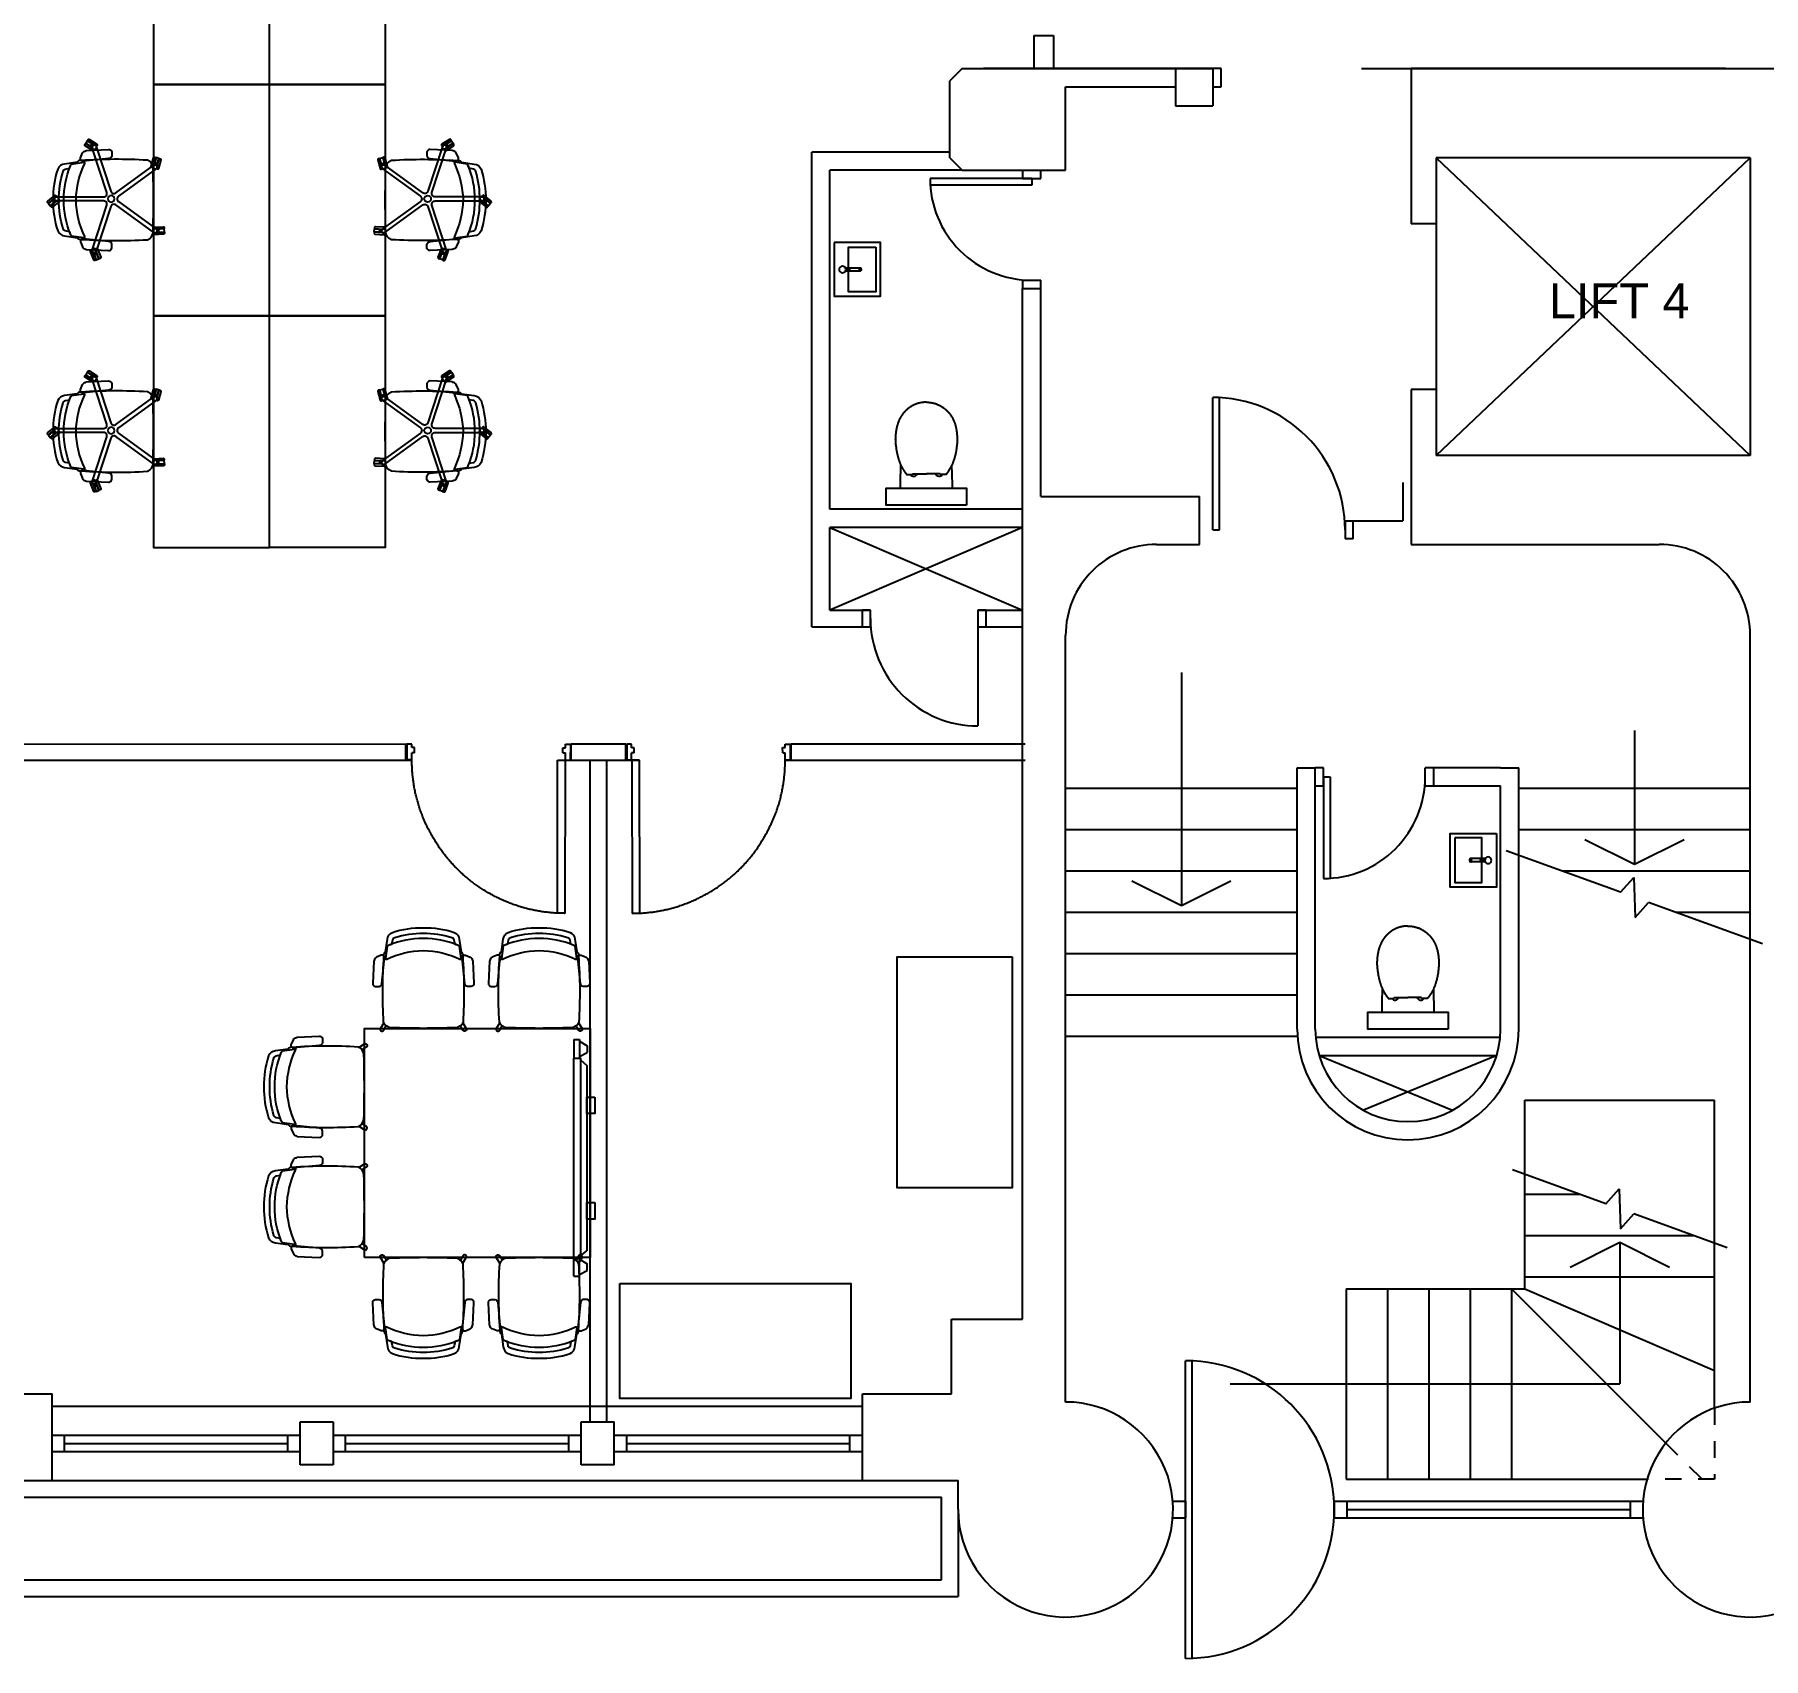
# Model space of a CAD drawing. Header units: metres. Extents: x -29.6 to 5.6, y -16 to 11.6.
# Drawn here: x -19.21 to -8.76, y -15.84 to -6.02 of the extents above; entities that cross this region are included whole.
import ezdxf

# ---------------------------------------------------------------- set-up
doc = ezdxf.new("R2010")
doc.units = ezdxf.units.M
for name, pattern in [('Style 0 5', [0]), ('Style 1865X1XXX0WALLS2 1', [0]), ('Style 4', [0.0001875, 0.000125, -6.25e-05]), ('Style A320G  Permanent Solid Partitions 10', [0]), ('Style Partition 3', [0])]:
    doc.linetypes.add(name, pattern=pattern)
for name, color, linetype, true_color in [('0 1', 18, 'Continuous', 0x000000), ('A-210 G - Existing Structure 4', 251, 'Continuous', 0x696969), ('A-320G - Permanent Solid Partitions 12', 7, 'Continuous', 0xffffff), ('A-325G - Internal Doors 6', 7, 'Continuous', 0xffffff), ('Furniture 3', 251, 'Continuous', 0x696969), ('I-000T - General Text 9', 18, 'Continuous', 0x000000), ('I-620G - Small Power 7', 1, 'Continuous', 0xff0000), ('Layer 1 11', 18, 'Continuous', 0x000000)]:
    doc.layers.add(name, color=color, linetype=linetype, true_color=true_color)
doc.styles.add('Style 1', font='', dxfattribs={"height": 0.210575})
doc.styles.get('Style 1').set_extended_font_data('arial')

# ---------------------------------------------------------------- blocks, each defined once
blk = doc.blocks.new('ADL3A 2D_8')
at = {"layer": 'Furniture 3', "linetype": 'Style Partition 3'}
for points in [[(0.173, 0.548, -0.272236), (0.187, 0.534), (0.192, 0.508, -0.007255), (0.207, 0.503, -0.161316), (0.218, 0.496), (0.228, 0.423, 0.545644), (0.228, 0.462), (0.217, 0.539, 0.27529), (0.187, 0.58, 0.083941), (0, 0.608, 0.083941), (-0.187, 0.58, 0.27529), (-0.217, 0.539), (-0.228, 0.462, 0.545644), (-0.228, 0.423), (-0.218, 0.496, -0.161316), (-0.207, 0.503, -0.007255), (-0.192, 0.508), (-0.187, 0.534, -0.272236), (-0.173, 0.548, -0.075274), (0, 0.573, -0.075274), (0.173, 0.548)], [(0, 0.471, 0.104535), (-0.221, 0.419, -0.885959), (-0.228, 0.423), (-0.218, 0.496, -0.161316), (-0.207, 0.503, -0.099963), (0, 0.543, -0.099963), (0.207, 0.503, -0.161316), (0.218, 0.496), (0.228, 0.423, -0.885959), (0.221, 0.419, 0.104535), (0, 0.471)], [(-0.239, 0.443), (-0.254, 0.443), (-0.284, 0.43, 0.264898), (-0.297, 0.411), (-0.3, 0.406), (-0.306, 0.273), (-0.305, 0.266, 0.253906), (-0.29, 0.253), (-0.267, 0.253, 0.35042), (-0.25, 0.272), (-0.237, 0.406, -0.196711), (-0.228, 0.423, -0.263194), (-0.239, 0.443)], [(-0.238, 0.437, 0.033698), (-0.24, 0.038, 0.309527), (-0.191, 0.003, -0.001089), (0, 0, -0.001089), (0.191, 0.003, 0.309527), (0.24, 0.038, 0.033698), (0.238, 0.437, -0.193122), (0.228, 0.423, -0.885959), (0.221, 0.419, 0.104535), (0, 0.471, 0.104535), (-0.221, 0.419, -0.885959), (-0.228, 0.423, -0.193122), (-0.238, 0.437)], [(0.239, 0.443), (0.254, 0.443), (0.284, 0.43, -0.264898), (0.297, 0.411), (0.3, 0.406), (0.306, 0.273), (0.305, 0.266, -0.253906), (0.29, 0.253), (0.267, 0.253, -0.35042), (0.25, 0.272), (0.237, 0.406, 0.196711), (0.228, 0.423, 0.263194), (0.239, 0.443)]]:
    blk.add_lwpolyline(points, format="xyb", close=True, dxfattribs=at)
blk.add_lwpolyline([(-0.238, 0.438), (-0.238, 0.438)], dxfattribs=at)
for points in [[(-0.238, 0.034), (-0.26, -0.001, 0.873571), (-0.24, -0.012), (-0.224, 0.015)], [(0.238, 0.034), (0.26, -0.001, -0.873571), (0.24, -0.012), (0.224, 0.015)]]:
    blk.add_lwpolyline(points, format="xyb", dxfattribs=at)
blk = doc.blocks.new('Task Chair Castors_14')
at = {"layer": 'Furniture 3', "linetype": 'Style Partition 3'}
for points in [[(-0.011, -0.006), (-0.011, -0.009), (-0.017, -0.009, -0.414214), (-0.023, -0.004), (-0.023, 0.05, -0.414214), (-0.017, 0.056), (-0.011, 0.056), (-0.011, 0.006, 0.270597), (-0.011, -0.006)], [(0.013, 0, 1), (-0.013, 0, 1), (0.013, 0)], [(0.009, 0.009), (0.009, 0.056), (-0.009, 0.056), (-0.009, 0.009, -0.415607), (0.009, 0.009)], [(0.011, 0.006), (0.011, 0.056), (0.017, 0.056, -0.414214), (0.023, 0.05), (0.023, -0.004, -0.414214), (0.018, -0.009), (0.011, -0.009), (0.011, -0.006, 0.264718), (0.011, 0.006)]]:
    blk.add_lwpolyline(points, format="xyb", close=True, dxfattribs=at)
blk.add_lwpolyline([(0.009, 0.023), (-0.009, 0.023)], dxfattribs=at)
blk = doc.blocks.new('Task Chair 5 Star Base_15')
at = {"layer": 'Furniture 3', "linetype": 'Style Partition 3'}
for points in [[(8.633, 1.812, -1), (8.613, 1.797), (8.446, 2.027, 0.509525), (8.413, 2.027), (8.246, 1.797, -1), (8.226, 1.812), (8.393, 2.042, 0.509525), (8.383, 2.073), (8.113, 2.161, -1), (8.12, 2.185), (8.391, 2.097, 0.509525), (8.417, 2.116), (8.417, 2.401, -1), (8.442, 2.401), (8.442, 2.116, 0.509525), (8.468, 2.097), (8.739, 2.185, -1), (8.747, 2.161), (8.476, 2.073, 0.509525), (8.466, 2.042), (8.633, 1.812)], [(8.45, 2.071, 1), (8.41, 2.071, 1), (8.45, 2.071)]]:
    blk.add_lwpolyline(points, format="xyb", close=True, dxfattribs=at)
at = {"layer": 'Furniture 3'}
for p, rotation in [((8.43, 2.401), 38.95488684837174), ((8.116, 2.173), 110.9548868483717), ((8.743, 2.173), 326.9548868483718), ((8.236, 1.805), 182.9548868483717), ((8.623, 1.805), 254.9548868483717)]:
    blk.add_blockref('Task Chair Castors_14', p, dxfattribs=dict(at, rotation=rotation))
blk = doc.blocks.new('Senator Multipurpose_2')
at = {"layer": 'Furniture 3', "linetype": 'Style Partition 3'}
for points in [[(0.174, 0.548, -0.272236), (0.188, 0.534), (0.193, 0.508, -0.007255), (0.208, 0.503, -0.161316), (0.218, 0.496), (0.229, 0.423, 0.545644), (0.229, 0.462), (0.218, 0.539, 0.27529), (0.188, 0.58, 0.083941), (0.001, 0.608, 0.083941), (-0.186, 0.58, 0.27529), (-0.216, 0.539), (-0.227, 0.462, 0.545644), (-0.227, 0.423), (-0.217, 0.496, -0.161316), (-0.206, 0.503, -0.007255), (-0.191, 0.508), (-0.186, 0.534, -0.272236), (-0.172, 0.548, -0.075274), (0.001, 0.573, -0.075274), (0.174, 0.548)], [(0.001, 0.471, 0.104535), (-0.22, 0.419, -0.885959), (-0.227, 0.423), (-0.217, 0.496, -0.161316), (-0.206, 0.503, -0.099963), (0.001, 0.543, -0.099963), (0.208, 0.503, -0.161316), (0.218, 0.496), (0.229, 0.423, -0.885959), (0.222, 0.419, 0.104535), (0.001, 0.471)], [(-0.238, 0.443), (-0.253, 0.443), (-0.283, 0.43, 0.264898), (-0.296, 0.411), (-0.299, 0.406), (-0.305, 0.273), (-0.304, 0.266, 0.253906), (-0.289, 0.253), (-0.266, 0.253, 0.35042), (-0.25, 0.272), (-0.236, 0.406, -0.196711), (-0.227, 0.423, -0.263194), (-0.238, 0.443)], [(-0.237, 0.437, 0.033698), (-0.239, 0.038, 0.309527), (-0.19, 0.003, -0.001089), (0.001, 0, -0.001089), (0.192, 0.003, 0.309527), (0.241, 0.038, 0.033698), (0.239, 0.437, -0.193122), (0.229, 0.423, -0.885959), (0.222, 0.419, 0.104535), (0.001, 0.471, 0.104535), (-0.22, 0.419, -0.885959), (-0.227, 0.423, -0.193122), (-0.237, 0.437)], [(0.239, 0.443), (0.255, 0.443), (0.285, 0.43, -0.264898), (0.298, 0.411), (0.301, 0.406), (0.307, 0.273), (0.306, 0.266, -0.253906), (0.291, 0.253), (0.268, 0.253, -0.35042), (0.251, 0.272), (0.238, 0.406, 0.196711), (0.229, 0.423, 0.263194), (0.239, 0.443)]]:
    blk.add_lwpolyline(points, format="xyb", close=True, dxfattribs=at)
at = {"layer": 'Furniture 3'}
blk.add_blockref('Task Chair 5 Star Base_15', (-8.422, -1.814), dxfattribs=at)
blk = doc.blocks.new('Door 926995Hoyez_9')
at = {"layer": 'A-325G - Internal Doors 6', "linetype": 'Style A320G  Permanent Solid Partitions 10'}
for points in [[(-0.463, 0.974), (-0.417, 0.974)], [(-0.463, 0.048), (-0.463, 0.974)], [(-0.417, 0.974), (-0.417, 0.048)], [(-0.499, 0.05), (-0.499, -0.05)], [(-0.465, 0.048), (-0.494, 0.048)], [(-0.494, -0.048), (-0.494, 0.048)], [(-0.465, 0.048), (-0.465, 0.004)], [(-0.449, 0.004), (-0.465, 0.004)], [(-0.417, 0.048), (-0.463, 0.048)], [(-0.449, 0.004), (-0.449, -0.027)], [(0.449, 0.004), (0.449, -0.027)], [(0.449, 0.004), (0.465, 0.004)], [(0.465, 0.048), (0.495, 0.048)], [(0.465, 0.048), (0.465, 0.004)], [(0.495, -0.048), (0.495, 0.048)], [(0.5, 0.05), (0.5, -0.05)], [(-0.465, -0.048), (-0.494, -0.048)], [(-0.449, -0.027), (-0.465, -0.027)], [(-0.465, -0.027), (-0.465, -0.048)], [(0.449, -0.027), (0.465, -0.027)], [(0.465, -0.027), (0.465, -0.048)], [(0.465, -0.048), (0.495, -0.048)]]:
    blk.add_lwpolyline(points, dxfattribs=at)
at = {"layer": 'A-325G - Internal Doors 6'}
for points in [[(-0.463, 0.974), (-0.214, 0.974), (0.001, 0.85)], [(0.001, 0.85), (0.215, 0.726), (0.339, 0.511)], [(0.339, 0.511), (0.464, 0.296), (0.464, 0.048)]]:
    blk.add_open_spline(points, degree=2, dxfattribs=at)
blk = doc.blocks.new('TV_5')
at = {"layer": 'I-620G - Small Power 7', "linetype": 'Style 1865X1XXX0WALLS2 1'}
for points in [[(52.789, 153.145), (52.815, 153.191)], [(52.815, 153.191), (52.855, 153.191)], [(52.882, 153.145), (52.855, 153.191)], [(52.902, 153.151), (52.934, 153.19)], [(54.054, 153.19), (52.934, 153.19)], [(54.087, 153.151), (54.054, 153.19)], [(54.107, 153.145), (54.133, 153.191)], [(54.173, 153.191), (54.133, 153.191)], [(54.2, 153.145), (54.173, 153.191)], [(52.779, 153.145), (52.892, 153.145)], [(52.779, 153.111), (52.779, 153.145)], [(52.779, 153.111), (52.892, 153.111)], [(52.902, 153.151), (52.892, 153.151), (52.892, 153.111), (54.097, 153.111), (54.097, 153.151), (54.087, 153.151)], [(52.892, 153.111), (52.892, 153.145)], [(54.087, 153.151), (52.902, 153.151)], [(54.21, 153.145), (54.097, 153.145)], [(54.097, 153.111), (54.097, 153.145)], [(54.21, 153.111), (54.097, 153.111)], [(54.21, 153.111), (54.21, 153.145)]]:
    blk.add_lwpolyline(points, dxfattribs=at)
for points in [[(53.225, 153.239), (53.125, 153.239), (53.125, 153.19), (53.225, 153.19), (53.225, 153.239)], [(53.863, 153.239), (53.763, 153.239), (53.763, 153.19), (53.863, 153.19), (53.863, 153.239)]]:
    blk.add_lwpolyline(points, close=True, dxfattribs=at)

msp = doc.modelspace()

# ---------------------------------------------------------------- linework, layer by layer
at = {"layer": '0 1', "linetype": 'Style 0 5'}
msp.add_lwpolyline([(-15.75, -10.409), (-15.85, -10.409)], dxfattribs=at)
at = {"layer": 'A-210 G - Existing Structure 4', "linetype": 'Style Partition 3'}
for points in [[(-13.168, -6.025), (-13.168, -6.225)], [(-13.048, -6.025), (-13.048, -6.225)], [(-13.6, -6.225), (-13.675, -6.3)], [(-13.6, -6.225), (-12.31, -6.225)], [(-12.035, -6.225), (-13.472, -6.225)], [(-12.31, -6.225), (-12.085, -6.225)], [(-12.31, -6.225), (-12.31, -6.335)], [(-12.035, -6.225), (-12.085, -6.225)], [(-12.085, -6.225), (-12.085, -6.45)], [(-12.035, -6.335), (-12.035, -6.225)], [(-11.185, -6.225), (-8.21, -6.225)], [(-8.985, -6.225), (-10.885, -6.225)], [(-10.885, -6.225), (-10.885, -7.165)], [(-13.675, -6.765), (-13.675, -6.3)], [(-12.975, -6.84), (-12.975, -6.335)], [(-12.975, -6.335), (-12.31, -6.335)], [(-12.31, -6.335), (-12.31, -6.45)], [(-12.085, -6.335), (-12.035, -6.335)], [(-12.31, -6.45), (-12.085, -6.45)], [(-14.51, -9.6), (-14.51, -6.73)], [(-13.675, -6.73), (-14.51, -6.73)], [(-13.675, -6.765), (-13.6, -6.84)], [(-8.835, -6.765), (-10.735, -6.765)], [(-10.735, -6.765), (-8.835, -8.565)], [(-10.735, -8.565), (-8.835, -6.765)], [(-10.735, -6.765), (-10.735, -8.565)], [(-8.835, -6.765), (-8.835, -8.565)], [(-13.6, -6.84), (-14.4, -6.84)], [(-14.4, -8.89), (-14.4, -6.84)], [(-13.18, -6.89), (-13.795, -6.89)], [(-13.6, -6.84), (-12.975, -6.84)], [(-13.235, -6.84), (-13.235, -6.89)], [(-13.235, -6.89), (-13.125, -6.89)], [(-13.18, -6.89), (-13.18, -6.93)], [(-13.125, -6.89), (-13.125, -6.84)], [(-13.18, -6.93), (-13.794, -6.93)], [(-10.735, -7.165), (-10.885, -7.165)], [(-14.307, -7.43), (-14.216, -7.43)], [(-14.307, -7.449), (-14.216, -7.449)], [(-14.305, -7.436), (-14.28, -7.436)], [(-14.305, -7.443), (-14.28, -7.443)], [(-14.279, -7.443), (-14.279, -7.437)], [(-13.235, -7.505), (-13.125, -7.505)], [(-13.235, -7.505), (-13.235, -7.555)], [(-13.125, -7.555), (-13.125, -7.505)], [(-13.235, -7.555), (-13.125, -7.555)], [(-13.235, -13.787), (-13.235, -7.555)], [(-13.125, -8.812), (-13.125, -7.555)], [(-12.085, -9.014), (-12.085, -8.214)], [(-12.045, -9.014), (-12.045, -8.215)], [(-10.735, -8.165), (-10.885, -8.165)], [(-10.885, -8.165), (-10.885, -8.765)], [(-8.835, -8.565), (-10.735, -8.565)], [(-13.973, -8.685), (-13.972, -8.668)], [(-13.972, -8.656), (-13.971, -8.641)], [(-13.972, -8.668), (-13.972, -8.656)], [(-13.971, -8.639), (-13.971, -8.626), (-13.971, -8.624)], [(-13.971, -8.639), (-13.971, -8.639)], [(-13.971, -8.641), (-13.971, -8.639)], [(-13.901, -8.68), (-13.901, -8.675)], [(-13.901, -8.675), (-13.817, -8.675)], [(-13.734, -8.675), (-13.817, -8.675)], [(-13.734, -8.68), (-13.734, -8.675)], [(-13.664, -8.624), (-13.664, -8.625), (-13.664, -8.639)], [(-13.664, -8.639), (-13.664, -8.639)], [(-13.664, -8.639), (-13.664, -8.643), (-13.663, -8.656), (-13.663, -8.668)], [(-13.663, -8.668), (-13.662, -8.685), (-13.662, -8.702), (-13.661, -8.719), (-13.661, -8.734), (-13.661, -8.749), (-13.661, -8.76)], [(-13.974, -8.76), (-13.974, -8.749), (-13.973, -8.734), (-13.973, -8.719), (-13.973, -8.702), (-13.973, -8.685)], [(-13.936, -8.68), (-13.901, -8.68)], [(-13.699, -8.68), (-13.734, -8.68)], [(-13.661, -8.763), (-13.661, -8.76)], [(-10.935, -8.729), (-10.935, -8.959)], [(-10.885, -8.765), (-10.885, -9.102)], [(-13.125, -8.812), (-12.165, -8.812)], [(-12.165, -9.102), (-12.165, -8.812)], [(-13.235, -8.89), (-14.4, -8.89)], [(-11.285, -8.959), (-11.285, -9.069)], [(-11.285, -8.959), (-11.235, -8.959)], [(-11.235, -8.959), (-10.935, -8.959)], [(-11.235, -9.069), (-11.235, -8.959)], [(-14.4, -9), (-13.235, -9.5)], [(-13.235, -9), (-14.4, -9)], [(-13.235, -9), (-14.4, -9.5)], [(-14.4, -9.5), (-14.4, -9)], [(-12.085, -9.014), (-12.045, -9.014)], [(-11.235, -9.069), (-11.285, -9.069)], [(-12.425, -9.102), (-12.165, -9.102)], [(-10.885, -9.102), (-9.385, -9.102)], [(-14.4, -9.5), (-14.155, -9.5)], [(-14.205, -9.5), (-14.205, -9.6)], [(-14.155, -9.5), (-14.205, -9.5)], [(-14.155, -9.6), (-14.155, -9.5)], [(-13.505, -9.5), (-13.505, -9.6)], [(-13.455, -9.5), (-13.505, -9.5)], [(-13.505, -9.5), (-13.235, -9.5)], [(-13.505, -9.5), (-13.505, -10.2)], [(-13.455, -9.6), (-13.455, -9.5)], [(-14.51, -9.6), (-14.155, -9.6)], [(-14.205, -9.6), (-14.155, -9.6)], [(-13.505, -9.6), (-13.455, -9.6)], [(-13.505, -9.6), (-13.235, -9.6)], [(-13.505, -9.6), (-13.235, -9.6)], [(-12.975, -14.287), (-12.975, -9.652)], [(-8.835, -14.287), (-8.835, -9.652)], [(-12.275, -9.877), (-12.275, -11.286)], [(-9.535, -10.227), (-9.535, -11.036)], [(-11.575, -12.032), (-11.575, -10.452)], [(-11.575, -10.452), (-11.465, -10.452)], [(-11.465, -12.032), (-11.465, -10.452)], [(-11.415, -10.452), (-11.465, -10.452)], [(-11.415, -10.562), (-11.415, -10.452)], [(-10.75, -10.452), (-10.8, -10.452)], [(-10.8, -10.562), (-10.8, -10.452)], [(-10.345, -10.452), (-10.75, -10.452)], [(-10.75, -10.452), (-10.75, -10.562)], [(-10.345, -10.452), (-10.235, -10.452)], [(-10.235, -12.032), (-10.235, -10.452)], [(-11.415, -10.507), (-11.415, -11.122)], [(-11.415, -10.507), (-11.375, -10.507)], [(-11.375, -10.507), (-11.375, -11.12)], [(-11.575, -10.577), (-12.975, -10.577)], [(-11.465, -10.562), (-11.415, -10.562)], [(-10.8, -10.562), (-10.75, -10.562)], [(-10.75, -10.562), (-10.345, -10.562)], [(-10.345, -12.032), (-10.345, -10.562)], [(-8.835, -10.577), (-10.235, -10.577)], [(-11.575, -10.827), (-12.975, -10.827)], [(-8.835, -10.827), (-10.235, -10.827)], [(-9.619, -11.205), (-10.31, -10.954)], [(-9.835, -10.886), (-9.535, -11.036)], [(-9.535, -11.036), (-9.235, -10.886)], [(-11.575, -11.077), (-12.975, -11.077)], [(-10.437, -11.002), (-10.528, -11.002)], [(-10.437, -11.021), (-10.528, -11.021)], [(-10.44, -11.008), (-10.465, -11.008)], [(-10.465, -11.015), (-10.465, -11.009)], [(-10.44, -11.015), (-10.465, -11.015)], [(-8.835, -11.077), (-9.973, -11.077)], [(-12.575, -11.136), (-12.275, -11.286)], [(-12.275, -11.286), (-11.975, -11.136)], [(-9.619, -11.205), (-9.539, -11.115)], [(-9.539, -11.115), (-9.531, -11.357)], [(-9.531, -11.357), (-9.45, -11.267)], [(-8.76, -11.518), (-9.45, -11.267)], [(-11.575, -11.327), (-12.975, -11.327)], [(-8.835, -11.327), (-9.286, -11.327)], [(-11.575, -11.577), (-12.975, -11.577)], [(-11.059, -11.806), (-11.059, -11.792), (-11.059, -11.791)], [(-11.059, -11.806), (-11.059, -11.806)], [(-11.059, -11.807), (-11.059, -11.806)], [(-11.059, -11.823), (-11.059, -11.807)], [(-10.751, -11.791), (-10.751, -11.792), (-10.751, -11.806)], [(-10.751, -11.806), (-10.751, -11.809), (-10.751, -11.823), (-10.75, -11.835)], [(-10.751, -11.806), (-10.751, -11.806)], [(-11.575, -11.827), (-12.975, -11.827)], [(-11.061, -11.926), (-11.061, -11.916), (-11.061, -11.901), (-11.061, -11.885), (-11.06, -11.869), (-11.06, -11.852)], [(-11.06, -11.835), (-11.059, -11.823)], [(-11.06, -11.852), (-11.06, -11.835)], [(-11.023, -11.847), (-10.988, -11.847)], [(-10.988, -11.847), (-10.988, -11.842)], [(-10.988, -11.842), (-10.905, -11.842)], [(-10.822, -11.842), (-10.905, -11.842)], [(-10.822, -11.847), (-10.822, -11.842)], [(-10.786, -11.847), (-10.822, -11.847)], [(-10.75, -11.835), (-10.75, -11.852), (-10.749, -11.869), (-10.749, -11.885), (-10.749, -11.901), (-10.749, -11.916), (-10.748, -11.926)], [(-10.748, -11.93), (-10.748, -11.926)], [(-11.573, -12.077), (-12.975, -12.077)], [(-11.463, -12.082), (-10.347, -12.082)], [(-11.442, -12.192), (-10.368, -12.192)], [(-11.442, -12.192), (-10.636, -12.523)], [(-10.368, -12.192), (-11.174, -12.523)], [(-10.197, -12.463), (-9.05, -12.463)], [(-10.197, -13.603), (-10.197, -12.463)], [(-9.05, -14.324), (-9.05, -12.463)], [(-9.708, -13.088), (-10.272, -12.883)], [(-10.197, -13.031), (-9.865, -13.031)], [(-9.708, -13.088), (-9.627, -12.998)], [(-9.627, -12.998), (-9.62, -13.24)], [(-9.62, -13.24), (-9.539, -13.15)], [(-8.975, -13.355), (-9.539, -13.15)], [(-10.197, -13.281), (-9.178, -13.281)], [(-9.923, -13.471), (-9.623, -13.321)], [(-9.623, -13.321), (-9.623, -14.178)], [(-9.623, -13.321), (-9.323, -13.471)], [(-10.197, -13.531), (-9.05, -13.531)], [(-11.279, -13.603), (-10.197, -13.603)], [(-11.279, -13.603), (-11.279, -14.753)], [(-11.029, -13.603), (-11.029, -14.753)], [(-10.779, -13.603), (-10.779, -14.753)], [(-10.529, -13.603), (-10.529, -14.753)], [(-10.279, -13.603), (-10.279, -14.753)], [(-10.279, -13.603), (-9.345, -14.535)], [(-10.197, -13.603), (-9.05, -14.096)], [(-13.665, -13.787), (-13.235, -13.787)], [(-13.665, -14.237), (-13.665, -13.787)], [(-12.25, -15.837), (-12.25, -14.037)], [(-12.21, -15.836), (-12.21, -14.038)], [(-11.979, -14.178), (-9.623, -14.178)], [(-20.215, -14.237), (-19.104, -14.237)], [(-19.104, -14.762), (-19.104, -14.237)], [(-19.104, -14.312), (-14.204, -14.312)], [(-14.204, -14.762), (-14.204, -14.237)], [(-14.204, -14.237), (-13.665, -14.237)], [(-17.604, -14.667), (-17.604, -14.407)], [(-17.604, -14.407), (-17.404, -14.407)], [(-17.404, -14.407), (-17.404, -14.667)], [(-15.904, -14.667), (-15.904, -14.407)], [(-15.904, -14.407), (-15.704, -14.407)], [(-15.704, -14.667), (-15.704, -14.407)], [(-19.104, -14.487), (-19.029, -14.487)], [(-19.029, -14.587), (-19.029, -14.487)], [(-19.029, -14.487), (-17.679, -14.487)], [(-17.679, -14.487), (-17.604, -14.487)], [(-17.679, -14.587), (-17.679, -14.487)], [(-17.404, -14.487), (-17.329, -14.487)], [(-17.329, -14.487), (-15.979, -14.487)], [(-17.329, -14.587), (-17.329, -14.487)], [(-15.979, -14.487), (-15.904, -14.487)], [(-15.979, -14.587), (-15.979, -14.487)], [(-15.704, -14.487), (-15.629, -14.487)], [(-15.629, -14.487), (-14.279, -14.487)], [(-15.629, -14.587), (-15.629, -14.487)], [(-14.279, -14.587), (-14.279, -14.487)], [(-14.279, -14.487), (-14.204, -14.487)], [(-19.104, -14.587), (-19.029, -14.587)], [(-19.029, -14.537), (-17.679, -14.537)], [(-19.029, -14.587), (-17.679, -14.587)], [(-17.679, -14.587), (-17.604, -14.587)], [(-17.404, -14.587), (-17.329, -14.587)], [(-17.329, -14.537), (-15.979, -14.537)], [(-17.329, -14.587), (-15.979, -14.587)], [(-15.979, -14.587), (-15.904, -14.587)], [(-15.704, -14.587), (-15.629, -14.587)], [(-15.629, -14.537), (-14.279, -14.537)], [(-15.629, -14.587), (-14.279, -14.587)], [(-14.279, -14.587), (-14.204, -14.587)], [(-17.404, -14.667), (-17.604, -14.667)], [(-15.704, -14.667), (-15.904, -14.667)], [(-20.215, -14.762), (-19.104, -14.762)], [(-19.104, -14.762), (-14.204, -14.762)], [(-14.204, -14.762), (-13.625, -14.762)], [(-13.625, -14.937), (-13.625, -14.762)], [(-11.279, -14.753), (-9.458, -14.753)], [(-26.901, -14.862), (-13.725, -14.862)], [(-13.725, -15.362), (-13.725, -14.862)], [(-13.625, -14.937), (-13.625, -15.462)], [(-12.327, -14.887), (-12.25, -14.887)], [(-12.25, -14.887), (-12.25, -14.987)], [(-11.35, -14.887), (-11.275, -14.887)], [(-11.35, -14.887), (-11.35, -14.987)], [(-11.275, -14.887), (-9.56, -14.887)], [(-11.275, -14.887), (-11.275, -14.987)], [(-11.275, -14.937), (-9.56, -14.937)], [(-9.56, -14.887), (-9.483, -14.887)], [(-9.56, -14.887), (-9.56, -14.987)], [(-12.327, -14.987), (-12.25, -14.987)], [(-11.35, -14.987), (-11.275, -14.987)], [(-11.275, -14.987), (-9.56, -14.987)], [(-9.56, -14.987), (-9.483, -14.987)], [(-26.901, -15.362), (-13.725, -15.362)], [(-26.901, -15.462), (-13.625, -15.462)]]:
    msp.add_lwpolyline(points, dxfattribs=at)
for points in [[(-13.795, -6.89, 0.414214), (-13.18, -7.505)], [(-14.279, -7.437, 0.414214), (-14.28, -7.436)], [(-14.28, -7.443, 0.414214), (-14.279, -7.443)], [(-11.285, -9.014, 0.414214), (-12.085, -8.214)], [(-13.914, -8.68, 0.634249), (-13.873, -8.675)], [(-13.761, -8.675, 0.634249), (-13.721, -8.68)], [(-12.425, -9.102, 0.414214), (-12.975, -9.652)], [(-8.835, -9.652, 0.414214), (-9.385, -9.102)], [(-14.155, -9.55, 0.414214), (-13.505, -10.2)], [(-11.415, -11.122, 0.414214), (-10.8, -10.507)], [(-10.465, -11.008, 0.414214), (-10.465, -11.009)], [(-10.465, -11.015, 0.414214), (-10.465, -11.015)], [(-11.001, -11.847, 0.634249), (-10.961, -11.842)], [(-10.849, -11.842, 0.634249), (-10.808, -11.847)], [(-11.575, -12.032, 1), (-10.235, -12.032)], [(-11.465, -12.032, 1), (-10.345, -12.032)], [(-12.25, -15.837, 1), (-12.25, -14.037)], [(-13.625, -14.937, 2.414214), (-12.975, -14.287)], [(-8.835, -14.287, 2.414214), (-8.185, -14.937)]]:
    msp.add_lwpolyline(points, format="xyb", dxfattribs=at)
for points in [[(-14.375, -7.277), (-14.375, -7.602), (-14.095, -7.602), (-14.095, -7.277), (-14.375, -7.277)], [(-14.122, -7.305), (-14.122, -7.575), (-14.287, -7.575), (-14.287, -7.305), (-14.122, -7.305)], [(-13.575, -8.865), (-14.06, -8.865), (-14.06, -8.763), (-13.575, -8.763), (-13.575, -8.865)], [(-10.37, -10.849), (-10.37, -11.174), (-10.65, -11.174), (-10.65, -10.849), (-10.37, -10.849)], [(-10.622, -10.877), (-10.622, -11.147), (-10.457, -11.147), (-10.457, -10.877), (-10.622, -10.877)], [(-10.662, -12.032), (-11.147, -12.032), (-11.147, -11.93), (-10.662, -11.93), (-10.662, -12.032)]]:
    msp.add_lwpolyline(points, close=True, dxfattribs=at)
for points in [[(-14.305, -7.44, 1), (-14.345, -7.44, 1), (-14.305, -7.44)], [(-10.4, -11.012, 1), (-10.44, -11.012, 1), (-10.4, -11.012)]]:
    msp.add_lwpolyline(points, format="xyb", close=True, dxfattribs=at)
at = {"layer": 'A-210 G - Existing Structure 4', "linetype": 'Style 4'}
for points in [[(-9.05, -14.324), (-9.05, -14.753)], [(-9.345, -14.535), (-9.126, -14.753)], [(-9.05, -14.753), (-9.458, -14.753)]]:
    msp.add_lwpolyline(points, dxfattribs=at)
at = {"layer": 'A-210 G - Existing Structure 4'}
for points in [[(-14.227, -7.43), (-14.223, -7.43), (-14.223, -7.44)], [(-14.227, -7.43), (-14.223, -7.43), (-14.223, -7.44)], [(-14.223, -7.44), (-14.223, -7.449), (-14.227, -7.449)], [(-14.223, -7.44), (-14.223, -7.449), (-14.227, -7.449)], [(-14.216, -7.43), (-14.212, -7.43), (-14.212, -7.44)], [(-14.216, -7.43), (-14.212, -7.43), (-14.212, -7.44)], [(-14.212, -7.44), (-14.212, -7.449), (-14.216, -7.449)], [(-14.212, -7.44), (-14.212, -7.449), (-14.216, -7.449)], [(-13.891, -8.259), (-13.896, -8.261), (-13.9, -8.263)], [(-13.882, -8.255), (-13.887, -8.257), (-13.891, -8.259)], [(-13.872, -8.251), (-13.877, -8.253), (-13.882, -8.255)], [(-13.861, -8.248), (-13.868, -8.25), (-13.872, -8.251)], [(-13.846, -8.245), (-13.855, -8.247), (-13.861, -8.248)], [(-13.83, -8.243), (-13.838, -8.244), (-13.846, -8.245)], [(-13.817, -8.243), (-13.822, -8.243), (-13.83, -8.243)], [(-13.817, -8.243), (-13.812, -8.243), (-13.805, -8.243)], [(-13.805, -8.243), (-13.797, -8.244), (-13.788, -8.245)], [(-13.788, -8.245), (-13.779, -8.247), (-13.773, -8.248)], [(-13.773, -8.248), (-13.767, -8.25), (-13.762, -8.251)], [(-13.762, -8.251), (-13.757, -8.253), (-13.753, -8.255)], [(-13.753, -8.255), (-13.748, -8.257), (-13.743, -8.259)], [(-13.743, -8.259), (-13.739, -8.261), (-13.735, -8.263)], [(-13.986, -8.362), (-13.989, -8.368), (-13.991, -8.376)], [(-13.982, -8.351), (-13.984, -8.356), (-13.986, -8.362)], [(-13.978, -8.342), (-13.98, -8.347), (-13.982, -8.351)], [(-13.973, -8.333), (-13.975, -8.337), (-13.978, -8.342)], [(-13.967, -8.324), (-13.97, -8.329), (-13.973, -8.333)], [(-13.961, -8.316), (-13.964, -8.32), (-13.967, -8.324)], [(-13.955, -8.308), (-13.959, -8.312), (-13.961, -8.316)], [(-13.949, -8.301), (-13.952, -8.304), (-13.955, -8.308)], [(-13.944, -8.295), (-13.946, -8.298), (-13.949, -8.301)], [(-13.939, -8.291), (-13.941, -8.293), (-13.944, -8.295)], [(-13.933, -8.286), (-13.937, -8.289), (-13.939, -8.291)], [(-13.926, -8.28), (-13.93, -8.283), (-13.933, -8.286)], [(-13.92, -8.276), (-13.923, -8.278), (-13.926, -8.28)], [(-13.916, -8.273), (-13.918, -8.274), (-13.92, -8.276)], [(-13.911, -8.27), (-13.914, -8.271), (-13.916, -8.273)], [(-13.907, -8.267), (-13.909, -8.269), (-13.911, -8.27)], [(-13.9, -8.263), (-13.904, -8.265), (-13.907, -8.267)], [(-13.735, -8.263), (-13.731, -8.265), (-13.728, -8.267)], [(-13.728, -8.267), (-13.726, -8.269), (-13.723, -8.27)], [(-13.723, -8.27), (-13.721, -8.271), (-13.719, -8.273)], [(-13.719, -8.273), (-13.717, -8.274), (-13.714, -8.276)], [(-13.714, -8.276), (-13.712, -8.278), (-13.708, -8.28)], [(-13.708, -8.28), (-13.705, -8.283), (-13.701, -8.286)], [(-13.701, -8.286), (-13.698, -8.289), (-13.696, -8.291)], [(-13.696, -8.291), (-13.693, -8.293), (-13.691, -8.295)], [(-13.691, -8.295), (-13.689, -8.298), (-13.686, -8.301)], [(-13.686, -8.301), (-13.683, -8.304), (-13.679, -8.308)], [(-13.679, -8.308), (-13.676, -8.312), (-13.673, -8.316)], [(-13.673, -8.316), (-13.67, -8.32), (-13.667, -8.324)], [(-13.667, -8.324), (-13.665, -8.329), (-13.662, -8.333)], [(-13.662, -8.333), (-13.659, -8.337), (-13.657, -8.342)], [(-13.657, -8.342), (-13.655, -8.347), (-13.653, -8.351)], [(-13.653, -8.351), (-13.651, -8.356), (-13.648, -8.362)], [(-13.648, -8.362), (-13.646, -8.368), (-13.643, -8.376)], [(-14.004, -8.459), (-14.004, -8.462), (-14.005, -8.465)], [(-14.005, -8.465), (-14.005, -8.467), (-14.004, -8.468)], [(-14.003, -8.44), (-14.003, -8.445), (-14.004, -8.45)], [(-14.004, -8.45), (-14.004, -8.455), (-14.004, -8.459)], [(-14.004, -8.468), (-14.004, -8.469), (-14.004, -8.471)], [(-14.002, -8.43), (-14.003, -8.435), (-14.003, -8.44)], [(-14.001, -8.42), (-14.001, -8.425), (-14.002, -8.43)], [(-13.999, -8.408), (-14, -8.414), (-14.001, -8.42)], [(-13.996, -8.393), (-13.998, -8.402), (-13.999, -8.408)], [(-13.991, -8.376), (-13.994, -8.385), (-13.996, -8.393)], [(-13.643, -8.376), (-13.641, -8.385), (-13.639, -8.393)], [(-13.639, -8.393), (-13.637, -8.402), (-13.636, -8.408)], [(-13.636, -8.408), (-13.634, -8.414), (-13.634, -8.42)], [(-13.634, -8.42), (-13.633, -8.425), (-13.633, -8.43)], [(-13.633, -8.43), (-13.632, -8.435), (-13.632, -8.44)], [(-13.632, -8.44), (-13.631, -8.445), (-13.631, -8.45)], [(-13.631, -8.45), (-13.631, -8.455), (-13.63, -8.459)], [(-13.63, -8.459), (-13.63, -8.462), (-13.63, -8.465)], [(-13.63, -8.465), (-13.63, -8.467), (-13.63, -8.468)], [(-13.63, -8.468), (-13.63, -8.469), (-13.63, -8.471)], [(-14.004, -8.471), (-14.004, -8.473), (-14.004, -8.474)], [(-14.004, -8.474), (-14.004, -8.476), (-14.004, -8.478)], [(-14.004, -8.478), (-14.004, -8.48), (-14.004, -8.483)], [(-14.004, -8.483), (-14.004, -8.487), (-14.004, -8.49)], [(-14.004, -8.49), (-14.003, -8.493), (-14.003, -8.495)], [(-14.003, -8.495), (-14.003, -8.497), (-14.003, -8.5)], [(-14.003, -8.5), (-14.002, -8.502), (-14.002, -8.506)], [(-14.002, -8.506), (-14.001, -8.51), (-14, -8.516)], [(-14, -8.516), (-14, -8.522), (-13.999, -8.529)], [(-13.999, -8.529), (-13.998, -8.536), (-13.996, -8.543)], [(-13.996, -8.543), (-13.995, -8.55), (-13.993, -8.557)], [(-13.993, -8.557), (-13.992, -8.564), (-13.99, -8.57)], [(-13.99, -8.57), (-13.988, -8.576), (-13.987, -8.581)], [(-13.645, -8.57), (-13.646, -8.576), (-13.647, -8.581)], [(-13.641, -8.557), (-13.643, -8.564), (-13.645, -8.57)], [(-13.638, -8.543), (-13.64, -8.55), (-13.641, -8.557)], [(-13.636, -8.529), (-13.637, -8.536), (-13.638, -8.543)], [(-13.634, -8.516), (-13.635, -8.522), (-13.636, -8.529)], [(-13.633, -8.506), (-13.634, -8.51), (-13.634, -8.516)], [(-13.632, -8.5), (-13.632, -8.502), (-13.633, -8.506)], [(-13.631, -8.49), (-13.631, -8.493), (-13.632, -8.495)], [(-13.632, -8.495), (-13.632, -8.497), (-13.632, -8.5)], [(-13.63, -8.474), (-13.631, -8.476), (-13.631, -8.478)], [(-13.631, -8.478), (-13.631, -8.48), (-13.631, -8.483)], [(-13.631, -8.483), (-13.631, -8.487), (-13.631, -8.49)], [(-13.63, -8.471), (-13.63, -8.473), (-13.63, -8.474)], [(-13.987, -8.581), (-13.986, -8.585), (-13.985, -8.589)], [(-13.985, -8.589), (-13.983, -8.593), (-13.981, -8.599)], [(-13.981, -8.599), (-13.979, -8.605), (-13.977, -8.611)], [(-13.977, -8.611), (-13.974, -8.617), (-13.973, -8.621)], [(-13.973, -8.621), (-13.971, -8.625), (-13.969, -8.629)], [(-13.969, -8.629), (-13.967, -8.633), (-13.964, -8.638)], [(-13.964, -8.638), (-13.962, -8.642), (-13.96, -8.646)], [(-13.96, -8.646), (-13.957, -8.65), (-13.955, -8.653)], [(-13.955, -8.653), (-13.953, -8.656), (-13.952, -8.659)], [(-13.952, -8.659), (-13.95, -8.661), (-13.949, -8.663)], [(-13.949, -8.663), (-13.947, -8.665), (-13.946, -8.666)], [(-13.946, -8.666), (-13.945, -8.668), (-13.944, -8.669)], [(-13.944, -8.669), (-13.943, -8.671), (-13.942, -8.672)], [(-13.942, -8.672), (-13.941, -8.673), (-13.941, -8.674)], [(-13.941, -8.674), (-13.94, -8.675), (-13.94, -8.676)], [(-13.94, -8.676), (-13.939, -8.676), (-13.939, -8.677)], [(-13.939, -8.677), (-13.938, -8.677), (-13.938, -8.677)], [(-13.938, -8.677), (-13.938, -8.678), (-13.938, -8.678)], [(-13.696, -8.677), (-13.696, -8.677), (-13.697, -8.677)], [(-13.697, -8.677), (-13.697, -8.678), (-13.697, -8.678)], [(-13.695, -8.676), (-13.696, -8.676), (-13.696, -8.677)], [(-13.694, -8.674), (-13.695, -8.675), (-13.695, -8.676)], [(-13.692, -8.672), (-13.693, -8.673), (-13.694, -8.674)], [(-13.69, -8.669), (-13.691, -8.671), (-13.692, -8.672)], [(-13.688, -8.666), (-13.689, -8.668), (-13.69, -8.669)], [(-13.686, -8.663), (-13.687, -8.665), (-13.688, -8.666)], [(-13.683, -8.659), (-13.685, -8.661), (-13.686, -8.663)], [(-13.68, -8.653), (-13.682, -8.656), (-13.683, -8.659)], [(-13.675, -8.646), (-13.678, -8.65), (-13.68, -8.653)], [(-13.67, -8.638), (-13.673, -8.642), (-13.675, -8.646)], [(-13.666, -8.629), (-13.668, -8.633), (-13.67, -8.638)], [(-13.662, -8.621), (-13.664, -8.625), (-13.666, -8.629)], [(-13.658, -8.611), (-13.66, -8.617), (-13.662, -8.621)], [(-13.654, -8.599), (-13.656, -8.605), (-13.658, -8.611)], [(-13.65, -8.589), (-13.652, -8.593), (-13.654, -8.599)], [(-13.647, -8.581), (-13.649, -8.585), (-13.65, -8.589)], [(-13.938, -8.678), (-13.937, -8.678), (-13.937, -8.679)], [(-13.937, -8.679), (-13.937, -8.679), (-13.936, -8.68)], [(-13.698, -8.679), (-13.698, -8.679), (-13.699, -8.68)], [(-13.697, -8.678), (-13.697, -8.678), (-13.698, -8.679)], [(-10.528, -11.002), (-10.532, -11.002), (-10.532, -11.012)], [(-10.528, -11.002), (-10.532, -11.002), (-10.532, -11.012)], [(-10.532, -11.012), (-10.532, -11.021), (-10.528, -11.021)], [(-10.532, -11.012), (-10.532, -11.021), (-10.528, -11.021)], [(-10.518, -11.002), (-10.522, -11.002), (-10.522, -11.012)], [(-10.518, -11.002), (-10.522, -11.002), (-10.522, -11.012)], [(-10.522, -11.012), (-10.522, -11.021), (-10.518, -11.021)], [(-10.522, -11.012), (-10.522, -11.021), (-10.518, -11.021)], [(-11.06, -11.5), (-11.063, -11.504), (-11.065, -11.509)], [(-11.055, -11.491), (-11.058, -11.495), (-11.06, -11.5)], [(-11.049, -11.483), (-11.052, -11.487), (-11.055, -11.491)], [(-11.043, -11.475), (-11.046, -11.479), (-11.049, -11.483)], [(-11.037, -11.468), (-11.04, -11.471), (-11.043, -11.475)], [(-11.031, -11.462), (-11.033, -11.464), (-11.037, -11.468)], [(-11.026, -11.458), (-11.029, -11.46), (-11.031, -11.462)], [(-11.021, -11.453), (-11.024, -11.456), (-11.026, -11.458)], [(-11.014, -11.447), (-11.017, -11.45), (-11.021, -11.453)], [(-11.008, -11.443), (-11.01, -11.444), (-11.014, -11.447)], [(-11.003, -11.439), (-11.005, -11.441), (-11.008, -11.443)], [(-10.999, -11.436), (-11.001, -11.438), (-11.003, -11.439)], [(-10.994, -11.434), (-10.997, -11.435), (-10.999, -11.436)], [(-10.987, -11.43), (-10.991, -11.432), (-10.994, -11.434)], [(-10.979, -11.426), (-10.983, -11.428), (-10.987, -11.43)], [(-10.97, -11.421), (-10.974, -11.423), (-10.979, -11.426)], [(-10.96, -11.418), (-10.965, -11.42), (-10.97, -11.421)], [(-10.949, -11.415), (-10.955, -11.417), (-10.96, -11.418)], [(-10.934, -11.412), (-10.943, -11.413), (-10.949, -11.415)], [(-10.918, -11.41), (-10.925, -11.41), (-10.934, -11.412)], [(-10.905, -11.41), (-10.91, -11.41), (-10.918, -11.41)], [(-10.905, -11.41), (-10.9, -11.41), (-10.892, -11.41)], [(-10.892, -11.41), (-10.885, -11.41), (-10.876, -11.412)], [(-10.876, -11.412), (-10.867, -11.413), (-10.861, -11.415)], [(-10.861, -11.415), (-10.855, -11.417), (-10.85, -11.418)], [(-10.85, -11.418), (-10.845, -11.42), (-10.84, -11.421)], [(-10.84, -11.421), (-10.835, -11.423), (-10.831, -11.426)], [(-10.831, -11.426), (-10.826, -11.428), (-10.822, -11.43)], [(-10.822, -11.43), (-10.818, -11.432), (-10.816, -11.434)], [(-10.816, -11.434), (-10.813, -11.435), (-10.811, -11.436)], [(-10.811, -11.436), (-10.809, -11.438), (-10.807, -11.439)], [(-10.807, -11.439), (-10.805, -11.441), (-10.802, -11.443)], [(-10.802, -11.443), (-10.799, -11.444), (-10.796, -11.447)], [(-10.796, -11.447), (-10.792, -11.45), (-10.789, -11.453)], [(-10.789, -11.453), (-10.786, -11.456), (-10.783, -11.458)], [(-10.783, -11.458), (-10.781, -11.46), (-10.779, -11.462)], [(-10.779, -11.462), (-10.776, -11.464), (-10.773, -11.468)], [(-10.773, -11.468), (-10.77, -11.471), (-10.767, -11.475)], [(-10.767, -11.475), (-10.764, -11.479), (-10.761, -11.483)], [(-10.761, -11.483), (-10.758, -11.487), (-10.755, -11.491)], [(-10.755, -11.491), (-10.752, -11.495), (-10.75, -11.5)], [(-10.75, -11.5), (-10.747, -11.504), (-10.745, -11.509)], [(-11.09, -11.596), (-11.09, -11.601), (-11.091, -11.606)], [(-11.088, -11.586), (-11.089, -11.591), (-11.09, -11.596)], [(-11.087, -11.575), (-11.088, -11.581), (-11.088, -11.586)], [(-11.084, -11.56), (-11.085, -11.569), (-11.087, -11.575)], [(-11.079, -11.543), (-11.082, -11.551), (-11.084, -11.56)], [(-11.074, -11.528), (-11.076, -11.534), (-11.079, -11.543)], [(-11.069, -11.518), (-11.071, -11.523), (-11.074, -11.528)], [(-11.065, -11.509), (-11.067, -11.513), (-11.069, -11.518)], [(-10.745, -11.509), (-10.742, -11.513), (-10.74, -11.518)], [(-10.74, -11.518), (-10.738, -11.523), (-10.736, -11.528)], [(-10.736, -11.528), (-10.733, -11.534), (-10.731, -11.543)], [(-10.731, -11.543), (-10.728, -11.551), (-10.726, -11.56)], [(-10.726, -11.56), (-10.724, -11.569), (-10.723, -11.575)], [(-10.723, -11.575), (-10.722, -11.581), (-10.721, -11.586)], [(-10.721, -11.586), (-10.721, -11.591), (-10.72, -11.596)], [(-10.72, -11.596), (-10.719, -11.601), (-10.719, -11.606)], [(-11.091, -11.617), (-11.092, -11.622), (-11.092, -11.625)], [(-11.092, -11.625), (-11.092, -11.629), (-11.092, -11.632)], [(-11.092, -11.632), (-11.092, -11.634), (-11.092, -11.635)], [(-11.092, -11.635), (-11.092, -11.636), (-11.092, -11.638)], [(-11.092, -11.638), (-11.092, -11.639), (-11.092, -11.641)], [(-11.092, -11.641), (-11.092, -11.643), (-11.092, -11.645)], [(-11.092, -11.645), (-11.092, -11.647), (-11.091, -11.65)], [(-11.091, -11.606), (-11.091, -11.611), (-11.091, -11.617)], [(-11.091, -11.65), (-11.091, -11.653), (-11.091, -11.656)], [(-11.091, -11.656), (-11.091, -11.659), (-11.091, -11.662)], [(-11.091, -11.662), (-11.09, -11.664), (-11.09, -11.666)], [(-11.09, -11.666), (-11.09, -11.668), (-11.089, -11.672)], [(-11.089, -11.672), (-11.089, -11.677), (-11.088, -11.683)], [(-11.088, -11.683), (-11.087, -11.689), (-11.086, -11.696)], [(-11.086, -11.696), (-11.085, -11.703), (-11.084, -11.71)], [(-10.723, -11.696), (-10.725, -11.703), (-10.726, -11.71)], [(-10.722, -11.683), (-10.722, -11.689), (-10.723, -11.696)], [(-10.72, -11.672), (-10.721, -11.677), (-10.722, -11.683)], [(-10.719, -11.662), (-10.719, -11.664), (-10.72, -11.666)], [(-10.72, -11.666), (-10.72, -11.668), (-10.72, -11.672)], [(-10.719, -11.606), (-10.719, -11.611), (-10.718, -11.617)], [(-10.718, -11.65), (-10.718, -11.653), (-10.719, -11.656)], [(-10.719, -11.656), (-10.719, -11.659), (-10.719, -11.662)], [(-10.718, -11.617), (-10.718, -11.622), (-10.718, -11.625)], [(-10.718, -11.625), (-10.718, -11.629), (-10.718, -11.632)], [(-10.718, -11.632), (-10.718, -11.634), (-10.718, -11.635)], [(-10.718, -11.635), (-10.718, -11.636), (-10.718, -11.638)], [(-10.718, -11.638), (-10.718, -11.639), (-10.718, -11.641)], [(-10.718, -11.641), (-10.718, -11.643), (-10.718, -11.645)], [(-10.718, -11.645), (-10.718, -11.647), (-10.718, -11.65)], [(-11.084, -11.71), (-11.082, -11.717), (-11.081, -11.724)], [(-11.081, -11.724), (-11.079, -11.731), (-11.078, -11.737)], [(-11.078, -11.737), (-11.076, -11.743), (-11.075, -11.747)], [(-11.075, -11.747), (-11.074, -11.752), (-11.072, -11.756)], [(-11.072, -11.756), (-11.071, -11.76), (-11.069, -11.766)], [(-11.069, -11.766), (-11.067, -11.772), (-11.064, -11.778)], [(-11.064, -11.778), (-11.062, -11.783), (-11.06, -11.788)], [(-11.06, -11.788), (-11.058, -11.792), (-11.056, -11.796)], [(-11.056, -11.796), (-11.054, -11.8), (-11.052, -11.804)], [(-11.052, -11.804), (-11.049, -11.809), (-11.047, -11.813)], [(-11.047, -11.813), (-11.045, -11.817), (-11.043, -11.82)], [(-10.763, -11.813), (-10.765, -11.817), (-10.767, -11.82)], [(-10.758, -11.804), (-10.76, -11.809), (-10.763, -11.813)], [(-10.753, -11.796), (-10.755, -11.8), (-10.758, -11.804)], [(-10.75, -11.788), (-10.751, -11.792), (-10.753, -11.796)], [(-10.745, -11.778), (-10.748, -11.783), (-10.75, -11.788)], [(-10.741, -11.766), (-10.743, -11.772), (-10.745, -11.778)], [(-10.738, -11.756), (-10.739, -11.76), (-10.741, -11.766)], [(-10.735, -11.747), (-10.736, -11.752), (-10.738, -11.756)], [(-10.732, -11.737), (-10.734, -11.743), (-10.735, -11.747)], [(-10.729, -11.724), (-10.73, -11.731), (-10.732, -11.737)], [(-10.726, -11.71), (-10.727, -11.717), (-10.729, -11.724)], [(-11.043, -11.82), (-11.041, -11.823), (-11.039, -11.825)], [(-11.039, -11.825), (-11.037, -11.828), (-11.036, -11.83)], [(-11.036, -11.83), (-11.035, -11.832), (-11.034, -11.833)], [(-11.034, -11.833), (-11.033, -11.835), (-11.032, -11.836)], [(-11.032, -11.836), (-11.031, -11.837), (-11.03, -11.839)], [(-11.03, -11.839), (-11.029, -11.84), (-11.028, -11.841)], [(-11.028, -11.841), (-11.028, -11.842), (-11.027, -11.842)], [(-11.027, -11.842), (-11.027, -11.843), (-11.026, -11.843)], [(-11.026, -11.843), (-11.026, -11.844), (-11.026, -11.844)], [(-11.026, -11.844), (-11.025, -11.844), (-11.025, -11.845)], [(-11.025, -11.845), (-11.025, -11.845), (-11.025, -11.845)], [(-11.025, -11.845), (-11.024, -11.846), (-11.023, -11.847)], [(-10.785, -11.845), (-10.785, -11.846), (-10.786, -11.847)], [(-10.784, -11.844), (-10.784, -11.844), (-10.785, -11.845)], [(-10.785, -11.845), (-10.785, -11.845), (-10.785, -11.845)], [(-10.783, -11.843), (-10.784, -11.844), (-10.784, -11.844)], [(-10.781, -11.841), (-10.782, -11.842), (-10.783, -11.842)], [(-10.783, -11.842), (-10.783, -11.843), (-10.783, -11.843)], [(-10.78, -11.839), (-10.781, -11.84), (-10.781, -11.841)], [(-10.778, -11.836), (-10.779, -11.837), (-10.78, -11.839)], [(-10.776, -11.833), (-10.777, -11.835), (-10.778, -11.836)], [(-10.774, -11.83), (-10.775, -11.832), (-10.776, -11.833)], [(-10.771, -11.825), (-10.772, -11.828), (-10.774, -11.83)], [(-10.767, -11.82), (-10.769, -11.823), (-10.771, -11.825)]]:
    msp.add_open_spline(points, degree=2, dxfattribs=at)
at = {"layer": 'A-320G - Permanent Solid Partitions 12', "linetype": 'Style A320G  Permanent Solid Partitions 10'}
for points in [[(-13.168, -6.025), (-13.168, -6.225)], [(-13.048, -6.025), (-13.048, -6.225)]]:
    msp.add_lwpolyline(points, dxfattribs=at)
at = {"layer": 'A-325G - Internal Doors 6', "linetype": 'Style A320G  Permanent Solid Partitions 10'}
msp.add_lwpolyline([(-13.168, -6.025), (-13.048, -6.025)], dxfattribs=at)
at = {"layer": 'A-325G - Internal Doors 6', "linetype": 'Style 0 5'}
for points in [[(-16.929, -10.31), (-19.845, -10.312)], [(-15.635, -10.309), (-15.965, -10.309)], [(-13.22, -10.309), (-14.636, -10.309)], [(-16.928, -10.409), (-19.594, -10.409)], [(-15.85, -10.409), (-16.047, -10.409)], [(-15.85, -14.407), (-15.85, -10.409)], [(-15.553, -10.409), (-15.75, -10.409)], [(-15.75, -14.407), (-15.75, -10.409)], [(-13.22, -10.409), (-14.672, -10.409)]]:
    msp.add_lwpolyline(points, dxfattribs=at)
at = {"layer": 'Furniture 3', "linetype": 'Style Partition 3'}
for points in [[(-17.79, -6.321), (-17.79, -4.921), (-18.49, -4.921), (-18.49, -6.321), (-17.79, -6.321)], [(-17.79, -6.321), (-17.79, -4.921), (-17.09, -4.921), (-17.09, -6.321), (-17.79, -6.321)], [(-17.79, -7.721), (-17.79, -6.321), (-18.49, -6.321), (-18.49, -7.721), (-17.79, -7.721)], [(-17.79, -7.721), (-17.79, -6.321), (-17.09, -6.321), (-17.09, -7.721), (-17.79, -7.721)], [(-17.79, -9.121), (-17.79, -7.721), (-18.49, -7.721), (-18.49, -9.121), (-17.79, -9.121)], [(-17.79, -9.121), (-17.79, -7.721), (-17.09, -7.721), (-17.09, -9.121), (-17.79, -9.121)], [(-13.299, -11.596), (-13.299, -12.992), (-13.993, -12.992), (-13.993, -11.596), (-13.299, -11.596)], [(-17.214, -13.414), (-17.214, -12.028), (-15.85, -12.028), (-15.85, -13.414), (-17.214, -13.414)], [(-15.671, -13.571), (-14.274, -13.571), (-14.274, -14.265), (-15.671, -14.265), (-15.671, -13.571)]]:
    msp.add_lwpolyline(points, close=True, dxfattribs=at)

# ---------------------------------------------------------------- block references
at = {"layer": 'A-325G - Internal Doors 6', "rotation": 179.9170604639663}
msp.add_blockref('Door 926995Hoyez_9', (-16.464, -10.358), dxfattribs=at)
at = {"layer": 'A-325G - Internal Doors 6', "xscale": -0.9999999999999999, "rotation": 180.0829395360337}
msp.add_blockref('Door 926995Hoyez_9', (-15.135, -10.358), dxfattribs=at)
at = {"layer": 'Furniture 3'}
for name, p, rotation in [('Senator Multipurpose_2', (-18.49, -7.021), 90), ('Senator Multipurpose_2', (-18.49, -8.421), 90), ('ADL3A 2D_8', (-17.215, -12.381), 90), ('ADL3A 2D_8', (-17.215, -13.107), 90), ('ADL3A 2D_8', (-16.859, -13.414), 180), ('ADL3A 2D_8', (-16.159, -13.414), 180)]:
    msp.add_blockref(name, p, dxfattribs=dict(at, rotation=rotation))
at = {"layer": 'Furniture 3', "xscale": -1, "rotation": 270}
for p in [(-17.09, -7.021), (-17.09, -8.421)]:
    msp.add_blockref('Senator Multipurpose_2', p, dxfattribs=at)
at = {"layer": 'Furniture 3', "xscale": -1}
for p in [(-16.859, -12.028), (-16.159, -12.028)]:
    msp.add_blockref('ADL3A 2D_8', p, dxfattribs=at)
at = {"layer": 'Layer 1 11', "xscale": -1, "rotation": 270}
msp.add_blockref('TV_5', (-169.06, -66.306), dxfattribs=at)

# ---------------------------------------------------------------- texts
at = {"layer": 'I-000T - General Text 9', "insert": (-10.052, -7.524), "char_height": 0.2106, "width": 1.60626, "attachment_point": 1, "style": 'Style 1'}
msp.add_mtext('LIFT 4', dxfattribs=at)

doc.saveas('drawing.dxf')
